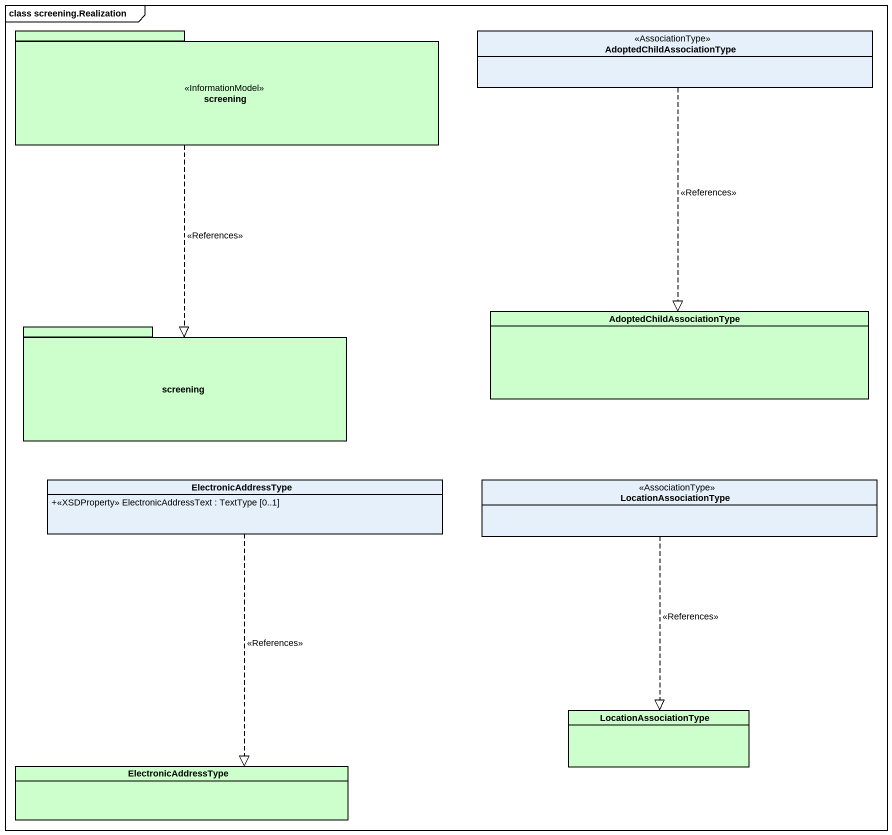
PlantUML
@startuml
mainframe class screening.Realization
hide circle
hide empty members
skinparam classAttributeIconSize 0
package screening <<InformationModel>> #CCFFCC {
}
class AdoptedChildAssociationType <<AssociationType>>
class "AdoptedChildAssociationType" as AdoptedChildAssociationType_2 #CCFFCC
package "screening" as screening_2 #CCFFCC {
}
class ElectronicAddressType {
  +<<XSDProperty>> ElectronicAddressText : TextType [0..1]
}
class LocationAssociationType <<AssociationType>>
class "LocationAssociationType" as LocationAssociationType_2 #CCFFCC
class "ElectronicAddressType" as ElectronicAddressType_2 #CCFFCC
screening ..|> screening_2 : <<References>>
AdoptedChildAssociationType ..|> AdoptedChildAssociationType_2 : <<References>>
ElectronicAddressType ..|> ElectronicAddressType_2 : <<References>>
LocationAssociationType ..|> LocationAssociationType_2 : <<References>>
@enduml
